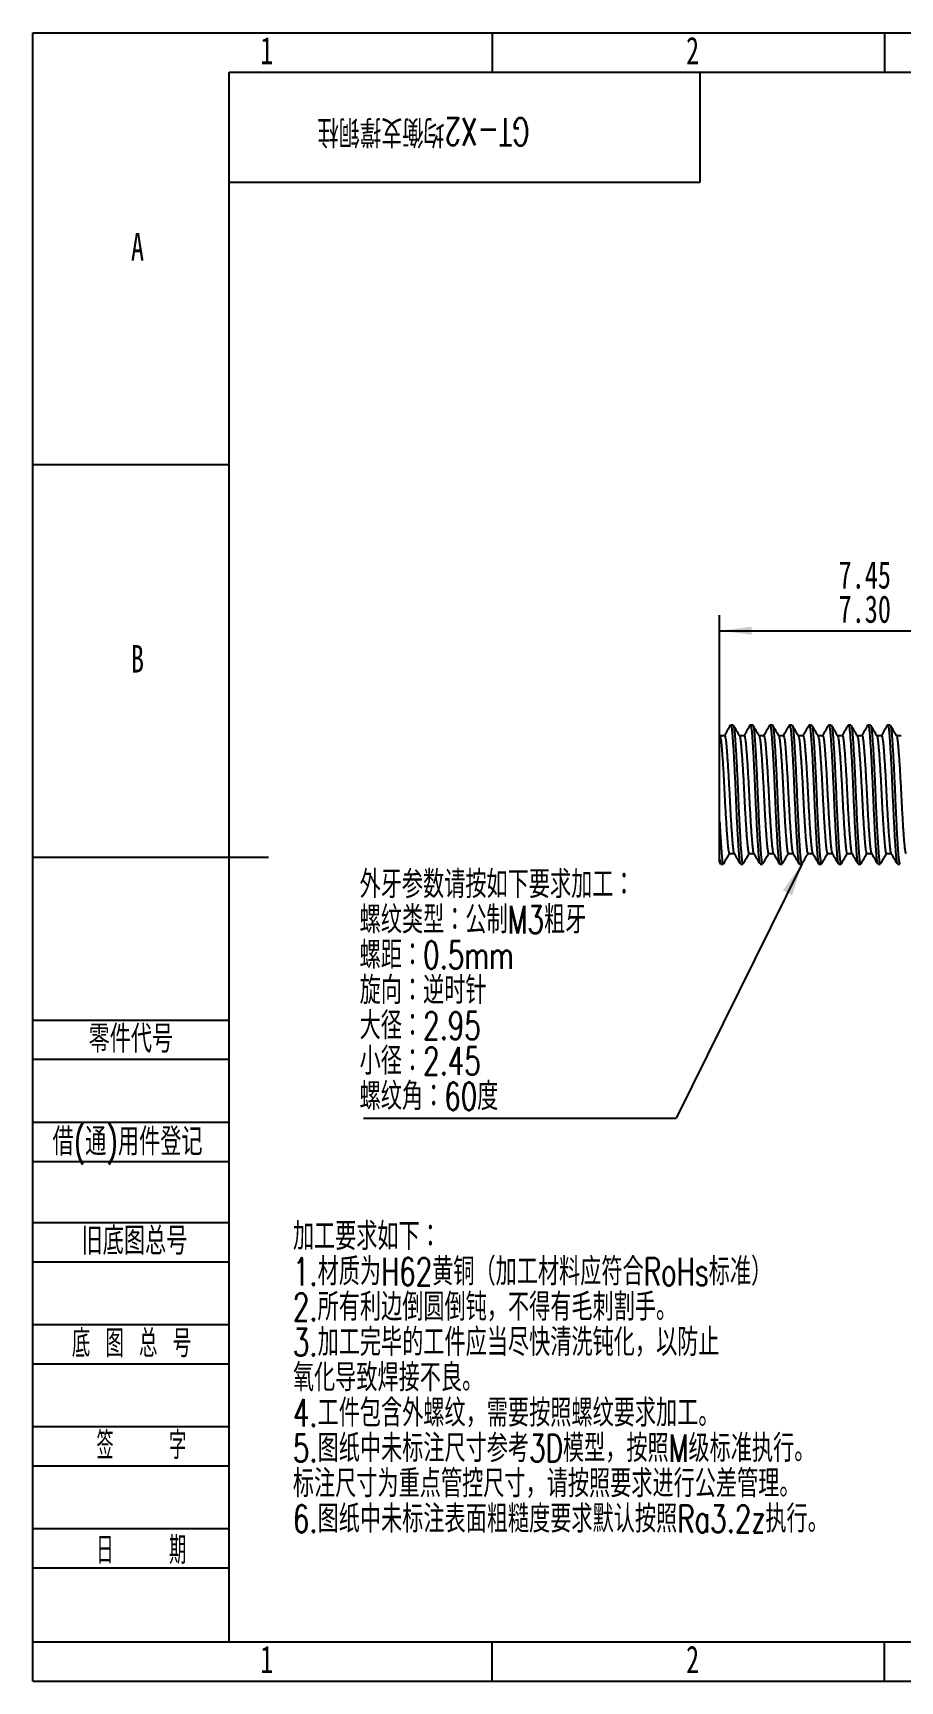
# Model space of a CAD drawing. Header units: millimetres. Extents: x 0 to 297, y 0 to 210.
# Drawn here: x 0 to 110.5, y 0 to 210 of the extents above; entities that cross this region are included whole.
import ezdxf

# ---------------------------------------------------------------- set-up
doc = ezdxf.new("R2010")
doc.units = ezdxf.units.MM
doc.layers.add('图框', color=7, linetype='Continuous')
doc.layers.add('粗实线层', color=7, linetype='Continuous', lineweight=25)
doc.styles.add('SLDTEXTSTYLE0', font='TXT', dxfattribs={"width": 0.7, "bigfont": 'bigfont'})
doc.styles.add('SLDTEXTSTYLE2', font='TXT', dxfattribs={"width": 0.614286, "bigfont": 'bigfont'})
doc.styles.add('SLDTEXTSTYLE4', font='TXT', dxfattribs={"width": 0.566667, "bigfont": 'bigfont'})
doc.styles.add('SLDTEXTSTYLE5', font='TXT', dxfattribs={"width": 0.7})
doc.dimstyles.new('SLDDIMSTYLE3', dxfattribs={"dimtxt": 3.5, "dimasz": 4.08, "dimexe": 0, "dimexo": 0.0625, "dimgap": 0.875, "dimtad": 2, "dimlfac": 0.2, "dimrnd": 1e-09, "dimzin": 4, "dimdsep": 46, "dimtxsty": 'SLDTEXTSTYLE5', "dimsah": 1, "dimcen": 0.09, "dimadec": 0, "dimazin": 1, "dimlim": 1, "dimtp": 0.05, "dimtm": 0.1, "dimtfac": 1, "dimtofl": 0, "dimtmove": 0, "dimatfit": 3, "dimfxl": 0, "dimfrac": 2, "dimtolj": 1, "dimtzin": 4, "dimarcsym": 0})
doc.dimstyles.new('SLDDIMSTYLE4', dxfattribs={"dimtxt": 0.18, "dimasz": 4.08, "dimexe": 0, "dimexo": 0.0625, "dimgap": 0, "dimtad": 0, "dimtih": 1, "dimtoh": 1, "dimdec": 0, "dimrnd": 1e-09, "dimzin": 0, "dimdsep": 46, "dimtxsty": 'Standard', "dimsah": 1, "dimcen": 0.09, "dimadec": 0, "dimazin": 0, "dimtfac": 4.08, "dimtdec": 0, "dimtofl": 0, "dimtmove": 0, "dimatfit": 3, "dimfxl": 0, "dimfrac": 2, "dimtolj": 1, "dimtzin": 0, "dimarcsym": 0})

# ---------------------------------------------------------------- blocks, each defined once
blk = doc.blocks.new('SW_NOTE_0')
at = {"layer": '图框', "color": 0, "char_height": 3.5, "attachment_point": 1, "style": 'SLDTEXTSTYLE0'}
for s, insert in [('加工要求如下：', (0, 4.51)), ('1.材质为H62黄铜（加工材料应符合RoHs标准）', (0, 0.01)), ('2.所有利边倒圆倒钝，不得有毛刺割手。', (0, -4.49)), ('3.加工完毕的工件应当尽快清洗钝化，以防止', (0, -8.99)), ('氧化导致焊接不良。', (0, -13.49)), ('4.工件包含外螺纹，需要按照螺纹要求加工。', (0, -17.99)), ('5.图纸中未标注尺寸参考3D模型，按照M级标准执行。', (0, -22.49)), ('标注尺寸为重点管控尺寸，请按照要求进行公差管理。', (0, -26.99)), ('6.图纸中未标注表面粗糙度要求默认按照Ra3.2z执行。', (0, -31.49))]:
    blk.add_mtext(s, dxfattribs=dict(at, insert=insert))
blk = doc.blocks.new('_D_3')
at = {"layer": '图框'}
for p, q in [((87.49, 120.49), (87.49, 135.83)), ((124.49, 119.63), (124.49, 135.83)), ((87.49, 133.83), (124.49, 133.83))]:
    blk.add_line(p, q, dxfattribs=at)
for points in [[(87.49, 133.83), (91.57, 133.32), (91.57, 134.34)], [(124.49, 133.83), (120.41, 134.34), (120.41, 133.32)]]:
    blk.add_solid(points, dxfattribs=at)
at = {"layer": '图框', "char_height": 3.5, "attachment_point": 1, "style": 'SLDTEXTSTYLE5'}
for s, insert in [('7.45', (102.65, 142.7)), ('7.30', (102.65, 138.34))]:
    blk.add_mtext(s, dxfattribs=dict(at, insert=insert))
blk = doc.blocks.new('SW_NOTE_0_1')
at = {"layer": '图框', "color": 0}
blk.add_line((-39.87, 0), (0, 0), dxfattribs=at)
at = {"layer": '图框', "color": 0, "char_height": 3.5, "attachment_point": 1, "style": 'SLDTEXTSTYLE0'}
for s, insert in [('外牙参数请按如下要求加工：', (-40.35, 31.52)), ('螺纹类型：公制M3粗牙', (-40.35, 27.02)), ('螺距：0.5mm', (-40.35, 22.52)), ('旋向：逆时针', (-40.35, 18.02)), ('大径：2.95', (-40.35, 13.52)), ('小径：2.45', (-40.35, 9.02)), ('螺纹角：60度', (-40.35, 4.52))]:
    blk.add_mtext(s, dxfattribs=dict(at, insert=insert))

msp = doc.modelspace()

# ---------------------------------------------------------------- linework, layer by layer
at = {"color": 7, "linetype": 'Continuous', "lineweight": 25}
for p, q in [((89.208, 121.807), (88.895, 121.807)), ((91.708, 121.807), (91.395, 121.807)), ((94.208, 121.807), (93.895, 121.807)), ((96.708, 121.807), (96.395, 121.807)), ((99.208, 121.807), (98.895, 121.807)), ((101.708, 121.807), (101.395, 121.807)), ((104.208, 121.807), (103.895, 121.807)), ((106.708, 121.807), (106.395, 121.807)), ((109.208, 121.807), (108.895, 121.807)), ((87.527, 120.422), (87.493, 120.48)), ((88.114, 120.453), (87.509, 120.453)), ((90.614, 120.453), (90.009, 120.453)), ((93.114, 120.453), (92.509, 120.453)), ((95.614, 120.453), (95.009, 120.453)), ((98.114, 120.453), (97.509, 120.453)), ((100.614, 120.453), (100.009, 120.453)), ((103.114, 120.453), (102.509, 120.453)), ((105.614, 120.453), (105.009, 120.453)), ((108.114, 120.453), (107.509, 120.453)), ((110.614, 120.453), (110.009, 120.453)), ((88.739, 105.453), (89.344, 105.453)), ((91.239, 105.453), (91.844, 105.453)), ((93.739, 105.453), (94.344, 105.453)), ((96.239, 105.453), (96.844, 105.453)), ((98.739, 105.453), (99.344, 105.453)), ((101.239, 105.453), (101.844, 105.453)), ((103.739, 105.453), (104.344, 105.453)), ((106.239, 105.453), (106.844, 105.453)), ((108.739, 105.453), (109.344, 105.453)), ((87.488, 104.344), (87.608, 104.136)), ((87.645, 104.1), (87.958, 104.1)), ((90.145, 104.1), (90.458, 104.1)), ((92.645, 104.1), (92.958, 104.1)), ((95.145, 104.1), (95.458, 104.1)), ((97.645, 104.1), (97.958, 104.1)), ((100.145, 104.1), (100.458, 104.1)), ((102.645, 104.1), (102.958, 104.1)), ((105.145, 104.1), (105.458, 104.1)), ((107.645, 104.1), (107.958, 104.1)), ((110.145, 104.1), (110.458, 104.1))]:
    msp.add_line(p, q, dxfattribs=at)
for points, knots in [([(88.895, 121.806), (88.895, 121.806), (88.918, 121.844), (88.962, 121.714), (89.026, 121.403), (89.086, 120.867), (89.141, 120.155), (89.202, 119.261), (89.268, 118.193), (89.334, 116.982), (89.4, 115.673), (89.463, 114.319), (89.52, 112.953), (89.578, 111.587), (89.641, 110.233), (89.706, 108.925), (89.773, 107.714), (89.835, 106.694), (89.891, 105.872), (89.94, 105.229), (89.988, 104.727), (90.039, 104.375), (90.079, 104.183), (90.102, 104.158), (90.108, 104.152)], [0, 0, 0, 0, 0.0000511, 0.05262737, 0.1045342, 0.15515209, 0.20482989, 0.25594135, 0.30814359, 0.3607953, 0.41322131, 0.46476356, 0.51482893, 0.5648943, 0.61643655, 0.66886256, 0.72151427, 0.77371651, 0.8177572, 0.86063256, 0.90366376, 0.94509204, 0.98721186, 1, 1, 1, 1]), ([(91.395, 121.806), (91.395, 121.806), (91.418, 121.844), (91.462, 121.714), (91.526, 121.403), (91.586, 120.867), (91.641, 120.155), (91.702, 119.261), (91.768, 118.193), (91.834, 116.982), (91.9, 115.673), (91.963, 114.319), (92.02, 112.953), (92.078, 111.587), (92.141, 110.233), (92.206, 108.925), (92.273, 107.714), (92.335, 106.694), (92.391, 105.872), (92.44, 105.229), (92.488, 104.727), (92.539, 104.375), (92.579, 104.183), (92.602, 104.158), (92.608, 104.152)], [0, 0, 0, 0, 0.0000511, 0.05262737, 0.1045342, 0.15515209, 0.20482989, 0.25594135, 0.30814359, 0.3607953, 0.41322131, 0.46476356, 0.51482893, 0.5648943, 0.61643655, 0.66886256, 0.72151427, 0.77371651, 0.8177572, 0.86063256, 0.90366376, 0.94509204, 0.98721186, 1, 1, 1, 1]), ([(93.895, 121.806), (93.895, 121.806), (93.918, 121.844), (93.962, 121.714), (94.026, 121.403), (94.086, 120.867), (94.141, 120.155), (94.202, 119.261), (94.268, 118.193), (94.334, 116.982), (94.4, 115.673), (94.463, 114.319), (94.52, 112.953), (94.578, 111.587), (94.641, 110.233), (94.706, 108.925), (94.773, 107.714), (94.835, 106.694), (94.891, 105.872), (94.94, 105.229), (94.988, 104.727), (95.039, 104.375), (95.079, 104.183), (95.102, 104.158), (95.108, 104.152)], [0, 0, 0, 0, 0.0000511, 0.05262737, 0.1045342, 0.15515209, 0.20482989, 0.25594135, 0.30814359, 0.3607953, 0.41322131, 0.46476356, 0.51482893, 0.5648943, 0.61643655, 0.66886256, 0.72151427, 0.77371651, 0.8177572, 0.86063256, 0.90366376, 0.94509204, 0.98721186, 1, 1, 1, 1]), ([(96.395, 121.806), (96.395, 121.806), (96.418, 121.844), (96.462, 121.714), (96.526, 121.403), (96.586, 120.867), (96.641, 120.155), (96.702, 119.261), (96.768, 118.193), (96.834, 116.982), (96.9, 115.673), (96.963, 114.319), (97.02, 112.953), (97.078, 111.587), (97.141, 110.233), (97.206, 108.925), (97.273, 107.714), (97.335, 106.694), (97.391, 105.872), (97.44, 105.229), (97.488, 104.727), (97.539, 104.375), (97.579, 104.183), (97.602, 104.158), (97.608, 104.152)], [0, 0, 0, 0, 0.0000511, 0.05262737, 0.1045342, 0.15515209, 0.20482989, 0.25594135, 0.30814359, 0.3607953, 0.41322131, 0.46476356, 0.51482893, 0.5648943, 0.61643655, 0.66886256, 0.72151427, 0.77371651, 0.8177572, 0.86063256, 0.90366376, 0.94509204, 0.98721186, 1, 1, 1, 1]), ([(98.895, 121.806), (98.895, 121.806), (98.918, 121.844), (98.962, 121.714), (99.026, 121.403), (99.086, 120.867), (99.141, 120.155), (99.202, 119.261), (99.268, 118.193), (99.334, 116.982), (99.4, 115.673), (99.463, 114.319), (99.52, 112.953), (99.578, 111.587), (99.641, 110.233), (99.706, 108.925), (99.773, 107.714), (99.835, 106.694), (99.891, 105.872), (99.94, 105.229), (99.988, 104.727), (100.039, 104.375), (100.079, 104.183), (100.102, 104.158), (100.108, 104.152)], [0, 0, 0, 0, 0.0000511, 0.05262737, 0.1045342, 0.15515209, 0.20482989, 0.25594135, 0.30814359, 0.3607953, 0.41322131, 0.46476356, 0.51482893, 0.5648943, 0.61643655, 0.66886256, 0.72151427, 0.77371651, 0.8177572, 0.86063256, 0.90366376, 0.94509204, 0.98721186, 1, 1, 1, 1]), ([(101.395, 121.806), (101.395, 121.806), (101.418, 121.844), (101.462, 121.714), (101.526, 121.403), (101.586, 120.867), (101.641, 120.155), (101.702, 119.261), (101.768, 118.193), (101.834, 116.982), (101.9, 115.673), (101.963, 114.319), (102.02, 112.953), (102.078, 111.587), (102.141, 110.233), (102.206, 108.925), (102.273, 107.714), (102.335, 106.694), (102.391, 105.872), (102.44, 105.229), (102.488, 104.727), (102.539, 104.375), (102.579, 104.183), (102.602, 104.158), (102.608, 104.152)], [0, 0, 0, 0, 0.0000511, 0.0526274, 0.1045342, 0.1551521, 0.2048299, 0.2559413, 0.3081436, 0.3607953, 0.4132213, 0.4647636, 0.5148289, 0.5648943, 0.6164365, 0.6688626, 0.7215143, 0.7737165, 0.8177572, 0.8606326, 0.9036638, 0.945092, 0.9872119, 1, 1, 1, 1]), ([(103.895, 121.806), (103.895, 121.806), (103.918, 121.844), (103.962, 121.714), (104.026, 121.403), (104.086, 120.867), (104.141, 120.155), (104.202, 119.261), (104.268, 118.193), (104.334, 116.982), (104.4, 115.673), (104.463, 114.319), (104.52, 112.953), (104.578, 111.587), (104.641, 110.233), (104.706, 108.925), (104.773, 107.714), (104.835, 106.694), (104.891, 105.872), (104.94, 105.229), (104.988, 104.727), (105.039, 104.375), (105.079, 104.183), (105.102, 104.158), (105.108, 104.152)], [0, 0, 0, 0, 0.0000511, 0.0526274, 0.1045342, 0.1551521, 0.2048299, 0.2559413, 0.3081436, 0.3607953, 0.4132213, 0.4647636, 0.5148289, 0.5648943, 0.6164365, 0.6688626, 0.7215143, 0.7737165, 0.8177572, 0.8606326, 0.9036638, 0.945092, 0.9872119, 1, 1, 1, 1]), ([(106.395, 121.806), (106.395, 121.806), (106.418, 121.844), (106.462, 121.714), (106.526, 121.403), (106.586, 120.867), (106.641, 120.155), (106.702, 119.261), (106.768, 118.193), (106.834, 116.982), (106.9, 115.673), (106.963, 114.319), (107.02, 112.953), (107.078, 111.587), (107.141, 110.233), (107.206, 108.925), (107.273, 107.714), (107.335, 106.694), (107.391, 105.872), (107.44, 105.229), (107.488, 104.727), (107.539, 104.375), (107.579, 104.183), (107.602, 104.158), (107.608, 104.152)], [0, 0, 0, 0, 0.0000511, 0.05262737, 0.1045342, 0.15515209, 0.20482989, 0.25594135, 0.30814359, 0.3607953, 0.41322131, 0.46476356, 0.51482893, 0.5648943, 0.61643655, 0.66886256, 0.72151427, 0.77371651, 0.8177572, 0.86063256, 0.90366376, 0.94509204, 0.98721186, 1, 1, 1, 1]), ([(108.895, 121.806), (108.895, 121.806), (108.918, 121.844), (108.962, 121.714), (109.026, 121.403), (109.086, 120.867), (109.141, 120.155), (109.202, 119.261), (109.268, 118.193), (109.334, 116.982), (109.4, 115.673), (109.463, 114.319), (109.52, 112.953), (109.578, 111.587), (109.641, 110.233), (109.706, 108.925), (109.773, 107.714), (109.835, 106.694), (109.891, 105.872), (109.94, 105.229), (109.988, 104.727), (110.039, 104.375), (110.079, 104.183), (110.102, 104.158), (110.108, 104.152)], [0, 0, 0, 0, 0.0000511, 0.05262737, 0.1045342, 0.15515209, 0.20482989, 0.25594135, 0.30814359, 0.3607953, 0.41322131, 0.46476356, 0.51482893, 0.5648943, 0.61643655, 0.66886256, 0.72151427, 0.77371651, 0.8177572, 0.86063256, 0.90366376, 0.94509204, 0.98721186, 1, 1, 1, 1]), ([(87.489, 109.52), (87.489, 110.004), (87.489, 110.972), (87.489, 112.484), (87.489, 113.986), (87.489, 115.405), (87.489, 116.692), (87.489, 117.818), (87.489, 118.778), (87.489, 119.555), (87.489, 120.125), (87.489, 120.406), (87.489, 120.498), (87.489, 120.481), (87.489, 120.478)], [0, 0, 0, 0, 0.0971928, 0.1943864, 0.2918336, 0.3892455, 0.4799408, 0.5706357, 0.6599406, 0.7492462, 0.8388152, 0.928343, 0.9863294, 1, 1, 1, 1]), ([(87.527, 120.399), (87.537, 120.388), (87.568, 120.355), (87.62, 120.101), (87.679, 119.66), (87.735, 119.053), (87.796, 118.297), (87.861, 117.392), (87.928, 116.366), (87.994, 115.258), (88.057, 114.11), (88.114, 112.953), (88.171, 111.796), (88.234, 110.649), (88.3, 109.54), (88.367, 108.515), (88.432, 107.61), (88.494, 106.853), (88.549, 106.248), (88.609, 105.801), (88.673, 105.509), (88.717, 105.472), (88.739, 105.453)], [0, 0, 0, 0, 0.0226842, 0.0746097, 0.1252437, 0.1749359, 0.2260644, 0.2782858, 0.3309577, 0.3834034, 0.4349635, 0.485044, 0.5351245, 0.5866846, 0.6391303, 0.6918021, 0.7440236, 0.7951521, 0.8448443, 0.8954783, 0.9474037, 1, 1, 1, 1]), ([(88.863, 121.78), (88.732, 121.554), (88.476, 121.111), (88.219, 120.669), (88.094, 120.453)], [0, 0, 0, 0, 0.51201095, 1, 1, 1, 1]), ([(88.114, 120.453), (88.136, 120.435), (88.181, 120.398), (88.245, 120.105), (88.304, 119.659), (88.36, 119.054), (88.421, 118.297), (88.486, 117.392), (88.553, 116.366), (88.619, 115.258), (88.682, 114.11), (88.739, 112.953), (88.796, 111.796), (88.859, 110.649), (88.925, 109.54), (88.992, 108.515), (89.057, 107.61), (89.119, 106.854), (89.174, 106.246), (89.234, 105.807), (89.283, 105.558), (89.313, 105.525), (89.321, 105.516)], [0, 0, 0, 0, 0.0528179, 0.1049621, 0.1558095, 0.2057111, 0.257055, 0.3094965, 0.3623903, 0.415057, 0.4668344, 0.5171259, 0.5674174, 0.6191947, 0.6718614, 0.7247552, 0.7771967, 0.8285406, 0.8784423, 0.9292896, 0.9814339, 1, 1, 1, 1]), ([(90.027, 120.422), (89.896, 120.648), (89.634, 121.101), (89.371, 121.554), (89.24, 121.78)], [0, 0, 0, 0, 0.4998889, 1, 1, 1, 1]), ([(89.24, 121.752), (89.252, 121.738), (89.285, 121.697), (89.339, 121.391), (89.398, 120.87), (89.453, 120.154), (89.515, 119.261), (89.58, 118.193), (89.647, 116.982), (89.713, 115.673), (89.776, 114.319), (89.83, 113.021), (89.881, 111.795), (89.934, 110.64), (89.988, 109.522), (90.044, 108.471), (90.098, 107.511), (90.155, 106.589), (90.212, 105.752), (90.268, 105.038), (90.327, 104.511), (90.391, 104.166), (90.436, 104.122), (90.458, 104.1)], [0, 0, 0, 0, 0.0270372, 0.0787293, 0.1291379, 0.1786102, 0.2295103, 0.2814966, 0.3339305, 0.3861397, 0.4374688, 0.4873271, 0.5296573, 0.5731132, 0.6173422, 0.6601073, 0.7028566, 0.7452258, 0.7961259, 0.8455982, 0.8960067, 0.9476989, 1, 1, 1, 1]), ([(90.027, 120.399), (90.037, 120.388), (90.068, 120.355), (90.12, 120.101), (90.179, 119.66), (90.235, 119.053), (90.296, 118.297), (90.361, 117.392), (90.428, 116.366), (90.494, 115.258), (90.557, 114.11), (90.614, 112.953), (90.671, 111.796), (90.734, 110.649), (90.8, 109.54), (90.867, 108.515), (90.932, 107.61), (90.994, 106.853), (91.049, 106.248), (91.109, 105.801), (91.173, 105.509), (91.217, 105.472), (91.239, 105.453)], [0, 0, 0, 0, 0.0226842, 0.0746097, 0.1252437, 0.1749359, 0.2260644, 0.2782858, 0.3309577, 0.3834034, 0.4349635, 0.485044, 0.5351245, 0.5866846, 0.6391303, 0.6918021, 0.7440236, 0.7951521, 0.8448443, 0.8954783, 0.9474037, 1, 1, 1, 1]), ([(91.363, 121.78), (91.232, 121.554), (90.976, 121.111), (90.719, 120.669), (90.594, 120.453)], [0, 0, 0, 0, 0.512011, 1, 1, 1, 1]), ([(90.614, 120.453), (90.636, 120.435), (90.681, 120.398), (90.745, 120.105), (90.804, 119.659), (90.86, 119.054), (90.921, 118.297), (90.986, 117.392), (91.053, 116.366), (91.119, 115.258), (91.182, 114.11), (91.239, 112.953), (91.296, 111.796), (91.359, 110.649), (91.425, 109.54), (91.492, 108.515), (91.557, 107.61), (91.619, 106.854), (91.674, 106.246), (91.734, 105.807), (91.783, 105.558), (91.813, 105.525), (91.821, 105.516)], [0, 0, 0, 0, 0.0528179, 0.1049621, 0.1558095, 0.2057111, 0.257055, 0.3094965, 0.3623903, 0.415057, 0.4668344, 0.5171259, 0.5674174, 0.6191947, 0.6718614, 0.7247552, 0.7771967, 0.8285406, 0.8784423, 0.9292896, 0.9814339, 1, 1, 1, 1]), ([(92.527, 120.422), (92.396, 120.648), (92.134, 121.101), (91.871, 121.554), (91.74, 121.78)], [0, 0, 0, 0, 0.4998889, 1, 1, 1, 1]), ([(91.74, 121.752), (91.752, 121.738), (91.785, 121.697), (91.839, 121.391), (91.898, 120.87), (91.953, 120.154), (92.015, 119.261), (92.08, 118.193), (92.147, 116.982), (92.213, 115.673), (92.276, 114.319), (92.33, 113.021), (92.381, 111.795), (92.434, 110.64), (92.488, 109.522), (92.544, 108.471), (92.598, 107.511), (92.655, 106.589), (92.712, 105.752), (92.768, 105.038), (92.827, 104.511), (92.891, 104.166), (92.936, 104.122), (92.958, 104.1)], [0, 0, 0, 0, 0.0270372, 0.07872934, 0.12913787, 0.1786102, 0.22951025, 0.28149658, 0.33393052, 0.3861397, 0.43746876, 0.48732706, 0.52965734, 0.57311324, 0.61734218, 0.6601073, 0.70285657, 0.7452258, 0.79612586, 0.84559819, 0.89600672, 0.94769886, 1, 1, 1, 1]), ([(92.527, 120.399), (92.537, 120.388), (92.568, 120.355), (92.62, 120.101), (92.679, 119.66), (92.735, 119.053), (92.796, 118.297), (92.861, 117.392), (92.928, 116.366), (92.994, 115.258), (93.057, 114.11), (93.114, 112.953), (93.171, 111.796), (93.234, 110.649), (93.3, 109.54), (93.367, 108.515), (93.432, 107.61), (93.494, 106.853), (93.549, 106.248), (93.609, 105.801), (93.673, 105.509), (93.717, 105.472), (93.739, 105.453)], [0, 0, 0, 0, 0.0226842, 0.0746097, 0.1252437, 0.1749359, 0.2260644, 0.2782858, 0.3309577, 0.3834034, 0.4349635, 0.485044, 0.5351245, 0.5866846, 0.6391303, 0.6918021, 0.7440236, 0.7951521, 0.8448443, 0.8954783, 0.9474037, 1, 1, 1, 1]), ([(93.863, 121.78), (93.732, 121.554), (93.476, 121.111), (93.219, 120.669), (93.094, 120.453)], [0, 0, 0, 0, 0.512011, 1, 1, 1, 1]), ([(93.114, 120.453), (93.136, 120.435), (93.181, 120.398), (93.245, 120.105), (93.304, 119.659), (93.36, 119.054), (93.421, 118.297), (93.486, 117.392), (93.553, 116.366), (93.619, 115.258), (93.682, 114.11), (93.739, 112.953), (93.796, 111.796), (93.859, 110.649), (93.925, 109.54), (93.992, 108.515), (94.057, 107.61), (94.119, 106.854), (94.174, 106.246), (94.234, 105.807), (94.283, 105.558), (94.313, 105.525), (94.321, 105.516)], [0, 0, 0, 0, 0.0528179, 0.1049621, 0.1558095, 0.2057111, 0.257055, 0.3094965, 0.3623903, 0.415057, 0.4668344, 0.5171259, 0.5674174, 0.6191947, 0.6718614, 0.7247552, 0.7771967, 0.8285406, 0.8784423, 0.9292896, 0.9814339, 1, 1, 1, 1]), ([(95.027, 120.422), (94.896, 120.648), (94.634, 121.101), (94.371, 121.554), (94.24, 121.78)], [0, 0, 0, 0, 0.4998889, 1, 1, 1, 1]), ([(94.24, 121.752), (94.252, 121.738), (94.285, 121.697), (94.339, 121.391), (94.398, 120.87), (94.453, 120.154), (94.515, 119.261), (94.58, 118.193), (94.647, 116.982), (94.713, 115.673), (94.776, 114.319), (94.83, 113.021), (94.881, 111.795), (94.934, 110.64), (94.988, 109.522), (95.044, 108.471), (95.098, 107.511), (95.155, 106.589), (95.212, 105.752), (95.268, 105.038), (95.327, 104.511), (95.391, 104.166), (95.436, 104.122), (95.458, 104.1)], [0, 0, 0, 0, 0.0270372, 0.07872934, 0.12913787, 0.1786102, 0.22951025, 0.28149658, 0.33393052, 0.3861397, 0.43746876, 0.48732706, 0.52965734, 0.57311324, 0.61734218, 0.6601073, 0.70285657, 0.7452258, 0.79612586, 0.84559819, 0.89600672, 0.94769886, 1, 1, 1, 1]), ([(95.027, 120.399), (95.037, 120.388), (95.068, 120.355), (95.12, 120.101), (95.179, 119.66), (95.235, 119.053), (95.296, 118.297), (95.361, 117.392), (95.428, 116.366), (95.494, 115.258), (95.557, 114.11), (95.614, 112.953), (95.671, 111.796), (95.734, 110.649), (95.8, 109.54), (95.867, 108.515), (95.932, 107.61), (95.994, 106.853), (96.049, 106.248), (96.109, 105.801), (96.173, 105.509), (96.217, 105.472), (96.239, 105.453)], [0, 0, 0, 0, 0.02268423, 0.07460967, 0.12524367, 0.17493589, 0.22606439, 0.27828584, 0.3309577, 0.38340338, 0.43496351, 0.48504399, 0.53512447, 0.58668459, 0.63913028, 0.69180214, 0.74402358, 0.79515208, 0.84484431, 0.89547831, 0.94740375, 1, 1, 1, 1]), ([(96.363, 121.78), (96.232, 121.554), (95.976, 121.111), (95.719, 120.669), (95.594, 120.453)], [0, 0, 0, 0, 0.512011, 1, 1, 1, 1]), ([(95.614, 120.453), (95.636, 120.435), (95.681, 120.398), (95.745, 120.105), (95.804, 119.659), (95.86, 119.054), (95.921, 118.297), (95.986, 117.392), (96.053, 116.366), (96.119, 115.258), (96.182, 114.11), (96.239, 112.953), (96.296, 111.796), (96.359, 110.649), (96.425, 109.54), (96.492, 108.515), (96.557, 107.61), (96.619, 106.854), (96.674, 106.246), (96.734, 105.807), (96.783, 105.558), (96.813, 105.525), (96.821, 105.516)], [0, 0, 0, 0, 0.0528179, 0.1049621, 0.1558095, 0.2057111, 0.257055, 0.3094965, 0.3623903, 0.415057, 0.4668344, 0.5171259, 0.5674174, 0.6191947, 0.6718614, 0.7247552, 0.7771967, 0.8285406, 0.8784423, 0.9292896, 0.9814339, 1, 1, 1, 1]), ([(97.527, 120.422), (97.396, 120.648), (97.134, 121.101), (96.871, 121.554), (96.74, 121.78)], [0, 0, 0, 0, 0.4998889, 1, 1, 1, 1]), ([(96.74, 121.752), (96.752, 121.738), (96.785, 121.697), (96.839, 121.391), (96.898, 120.87), (96.953, 120.154), (97.015, 119.261), (97.08, 118.193), (97.147, 116.982), (97.213, 115.673), (97.276, 114.319), (97.33, 113.021), (97.381, 111.795), (97.434, 110.64), (97.488, 109.522), (97.544, 108.471), (97.598, 107.511), (97.655, 106.589), (97.712, 105.752), (97.768, 105.038), (97.827, 104.511), (97.891, 104.166), (97.936, 104.122), (97.958, 104.1)], [0, 0, 0, 0, 0.0270372, 0.07872934, 0.12913787, 0.1786102, 0.22951025, 0.28149658, 0.33393052, 0.3861397, 0.43746876, 0.48732706, 0.52965734, 0.57311324, 0.61734218, 0.6601073, 0.70285657, 0.7452258, 0.79612586, 0.84559819, 0.89600672, 0.94769886, 1, 1, 1, 1]), ([(97.527, 120.399), (97.537, 120.388), (97.568, 120.355), (97.62, 120.101), (97.679, 119.66), (97.735, 119.053), (97.796, 118.297), (97.861, 117.392), (97.928, 116.366), (97.994, 115.258), (98.057, 114.11), (98.114, 112.953), (98.171, 111.796), (98.234, 110.649), (98.3, 109.54), (98.367, 108.515), (98.432, 107.61), (98.494, 106.853), (98.549, 106.248), (98.609, 105.801), (98.673, 105.509), (98.717, 105.472), (98.739, 105.453)], [0, 0, 0, 0, 0.02268423, 0.07460967, 0.12524367, 0.17493589, 0.22606439, 0.27828584, 0.3309577, 0.38340338, 0.43496351, 0.48504399, 0.53512447, 0.58668459, 0.63913028, 0.69180214, 0.74402358, 0.79515208, 0.84484431, 0.89547831, 0.94740375, 1, 1, 1, 1]), ([(98.863, 121.78), (98.732, 121.554), (98.476, 121.111), (98.219, 120.669), (98.094, 120.453)], [0, 0, 0, 0, 0.512011, 1, 1, 1, 1]), ([(98.114, 120.453), (98.136, 120.435), (98.181, 120.398), (98.245, 120.105), (98.304, 119.659), (98.36, 119.054), (98.421, 118.297), (98.486, 117.392), (98.553, 116.366), (98.619, 115.258), (98.682, 114.11), (98.739, 112.953), (98.796, 111.796), (98.859, 110.649), (98.925, 109.54), (98.992, 108.515), (99.057, 107.61), (99.119, 106.854), (99.174, 106.246), (99.234, 105.807), (99.283, 105.558), (99.313, 105.525), (99.321, 105.516)], [0, 0, 0, 0, 0.0528179, 0.1049621, 0.1558095, 0.2057111, 0.257055, 0.3094965, 0.3623903, 0.415057, 0.4668344, 0.5171259, 0.5674174, 0.6191947, 0.6718614, 0.7247552, 0.7771967, 0.8285406, 0.8784423, 0.9292896, 0.9814339, 1, 1, 1, 1]), ([(100.027, 120.422), (99.896, 120.648), (99.634, 121.101), (99.371, 121.554), (99.24, 121.78)], [0, 0, 0, 0, 0.4998889, 1, 1, 1, 1]), ([(99.24, 121.752), (99.252, 121.738), (99.285, 121.697), (99.339, 121.391), (99.398, 120.87), (99.453, 120.154), (99.515, 119.261), (99.58, 118.193), (99.647, 116.982), (99.713, 115.673), (99.776, 114.319), (99.83, 113.021), (99.881, 111.795), (99.934, 110.64), (99.988, 109.522), (100.044, 108.471), (100.098, 107.511), (100.155, 106.589), (100.212, 105.752), (100.268, 105.038), (100.327, 104.511), (100.391, 104.166), (100.436, 104.122), (100.458, 104.1)], [0, 0, 0, 0, 0.0270372, 0.07872934, 0.12913787, 0.1786102, 0.22951025, 0.28149658, 0.33393052, 0.3861397, 0.43746876, 0.48732706, 0.52965734, 0.57311324, 0.61734218, 0.6601073, 0.70285657, 0.7452258, 0.79612586, 0.84559819, 0.89600672, 0.94769886, 1, 1, 1, 1]), ([(100.027, 120.399), (100.037, 120.388), (100.068, 120.355), (100.12, 120.101), (100.179, 119.66), (100.235, 119.053), (100.296, 118.297), (100.361, 117.392), (100.428, 116.366), (100.494, 115.258), (100.557, 114.11), (100.614, 112.953), (100.671, 111.796), (100.734, 110.649), (100.8, 109.54), (100.867, 108.515), (100.932, 107.61), (100.994, 106.853), (101.049, 106.248), (101.109, 105.801), (101.173, 105.509), (101.217, 105.472), (101.239, 105.453)], [0, 0, 0, 0, 0.02268423, 0.07460967, 0.12524367, 0.17493589, 0.22606439, 0.27828584, 0.3309577, 0.38340338, 0.43496351, 0.48504399, 0.53512447, 0.58668459, 0.63913028, 0.69180214, 0.74402358, 0.79515208, 0.84484431, 0.89547831, 0.94740375, 1, 1, 1, 1]), ([(101.363, 121.78), (101.232, 121.554), (100.976, 121.111), (100.719, 120.669), (100.594, 120.453)], [0, 0, 0, 0, 0.512011, 1, 1, 1, 1]), ([(100.614, 120.453), (100.636, 120.435), (100.681, 120.398), (100.745, 120.105), (100.804, 119.659), (100.86, 119.054), (100.921, 118.297), (100.986, 117.392), (101.053, 116.366), (101.119, 115.258), (101.182, 114.11), (101.239, 112.953), (101.296, 111.796), (101.359, 110.649), (101.425, 109.54), (101.492, 108.515), (101.557, 107.61), (101.619, 106.854), (101.674, 106.246), (101.734, 105.807), (101.783, 105.558), (101.813, 105.525), (101.821, 105.516)], [0, 0, 0, 0, 0.0528179, 0.1049621, 0.1558095, 0.2057111, 0.257055, 0.3094965, 0.3623903, 0.415057, 0.4668344, 0.5171259, 0.5674174, 0.6191947, 0.6718614, 0.7247552, 0.7771967, 0.8285406, 0.8784423, 0.9292896, 0.9814339, 1, 1, 1, 1]), ([(102.527, 120.422), (102.396, 120.648), (102.134, 121.101), (101.871, 121.554), (101.74, 121.78)], [0, 0, 0, 0, 0.4998889, 1, 1, 1, 1]), ([(101.74, 121.752), (101.752, 121.738), (101.785, 121.697), (101.839, 121.391), (101.898, 120.87), (101.953, 120.154), (102.015, 119.261), (102.08, 118.193), (102.147, 116.982), (102.213, 115.673), (102.276, 114.319), (102.33, 113.021), (102.381, 111.795), (102.434, 110.64), (102.488, 109.522), (102.544, 108.471), (102.598, 107.511), (102.655, 106.589), (102.712, 105.752), (102.768, 105.038), (102.827, 104.511), (102.891, 104.166), (102.936, 104.122), (102.958, 104.1)], [0, 0, 0, 0, 0.0270372, 0.07872934, 0.12913787, 0.1786102, 0.22951025, 0.28149658, 0.33393052, 0.3861397, 0.43746876, 0.48732706, 0.52965734, 0.57311324, 0.61734218, 0.6601073, 0.70285657, 0.7452258, 0.79612586, 0.84559819, 0.89600672, 0.94769886, 1, 1, 1, 1]), ([(102.527, 120.399), (102.537, 120.388), (102.568, 120.355), (102.62, 120.101), (102.679, 119.66), (102.735, 119.053), (102.796, 118.297), (102.861, 117.392), (102.928, 116.366), (102.994, 115.258), (103.057, 114.11), (103.114, 112.953), (103.171, 111.796), (103.234, 110.649), (103.3, 109.54), (103.367, 108.515), (103.432, 107.61), (103.494, 106.853), (103.549, 106.248), (103.609, 105.801), (103.673, 105.509), (103.717, 105.472), (103.739, 105.453)], [0, 0, 0, 0, 0.02268423, 0.07460967, 0.12524367, 0.17493589, 0.22606439, 0.27828584, 0.3309577, 0.38340338, 0.43496351, 0.48504399, 0.53512447, 0.58668459, 0.63913028, 0.69180214, 0.74402358, 0.79515208, 0.84484431, 0.89547831, 0.94740375, 1, 1, 1, 1]), ([(103.863, 121.78), (103.732, 121.554), (103.476, 121.111), (103.219, 120.669), (103.094, 120.453)], [0, 0, 0, 0, 0.512011, 1, 1, 1, 1]), ([(103.114, 120.453), (103.136, 120.435), (103.181, 120.398), (103.245, 120.105), (103.304, 119.659), (103.36, 119.054), (103.421, 118.297), (103.486, 117.392), (103.553, 116.366), (103.619, 115.258), (103.682, 114.11), (103.739, 112.953), (103.796, 111.796), (103.859, 110.649), (103.925, 109.54), (103.992, 108.515), (104.057, 107.61), (104.119, 106.854), (104.174, 106.246), (104.234, 105.807), (104.283, 105.558), (104.313, 105.525), (104.321, 105.516)], [0, 0, 0, 0, 0.0528179, 0.1049621, 0.1558095, 0.2057111, 0.257055, 0.3094965, 0.3623903, 0.415057, 0.4668344, 0.5171259, 0.5674174, 0.6191947, 0.6718614, 0.7247552, 0.7771967, 0.8285406, 0.8784423, 0.9292896, 0.9814339, 1, 1, 1, 1]), ([(105.027, 120.422), (104.896, 120.648), (104.634, 121.101), (104.371, 121.554), (104.24, 121.78)], [0, 0, 0, 0, 0.4998889, 1, 1, 1, 1]), ([(104.24, 121.752), (104.252, 121.738), (104.285, 121.697), (104.339, 121.391), (104.398, 120.87), (104.453, 120.154), (104.515, 119.261), (104.58, 118.193), (104.647, 116.982), (104.713, 115.673), (104.776, 114.319), (104.83, 113.021), (104.881, 111.795), (104.934, 110.64), (104.988, 109.522), (105.044, 108.471), (105.098, 107.511), (105.155, 106.589), (105.212, 105.752), (105.268, 105.038), (105.327, 104.511), (105.391, 104.166), (105.436, 104.122), (105.458, 104.1)], [0, 0, 0, 0, 0.0270372, 0.0787293, 0.1291379, 0.1786102, 0.2295103, 0.2814966, 0.3339305, 0.3861397, 0.4374688, 0.4873271, 0.5296573, 0.5731132, 0.6173422, 0.6601073, 0.7028566, 0.7452258, 0.7961259, 0.8455982, 0.8960067, 0.9476989, 1, 1, 1, 1]), ([(105.027, 120.399), (105.037, 120.388), (105.068, 120.355), (105.12, 120.101), (105.179, 119.66), (105.235, 119.053), (105.296, 118.297), (105.361, 117.392), (105.428, 116.366), (105.494, 115.258), (105.557, 114.11), (105.614, 112.953), (105.671, 111.796), (105.734, 110.649), (105.8, 109.54), (105.867, 108.515), (105.932, 107.61), (105.994, 106.853), (106.049, 106.248), (106.109, 105.801), (106.173, 105.509), (106.217, 105.472), (106.239, 105.453)], [0, 0, 0, 0, 0.0226842, 0.0746097, 0.1252437, 0.1749359, 0.2260644, 0.2782858, 0.3309577, 0.3834034, 0.4349635, 0.485044, 0.5351245, 0.5866846, 0.6391303, 0.6918021, 0.7440236, 0.7951521, 0.8448443, 0.8954783, 0.9474037, 1, 1, 1, 1]), ([(106.363, 121.78), (106.232, 121.554), (105.976, 121.111), (105.719, 120.669), (105.594, 120.453)], [0, 0, 0, 0, 0.512011, 1, 1, 1, 1]), ([(105.614, 120.453), (105.636, 120.435), (105.681, 120.398), (105.745, 120.105), (105.804, 119.659), (105.86, 119.054), (105.921, 118.297), (105.986, 117.392), (106.053, 116.366), (106.119, 115.258), (106.182, 114.11), (106.239, 112.953), (106.296, 111.796), (106.359, 110.649), (106.425, 109.54), (106.492, 108.515), (106.557, 107.61), (106.619, 106.854), (106.674, 106.246), (106.734, 105.807), (106.783, 105.558), (106.813, 105.525), (106.821, 105.516)], [0, 0, 0, 0, 0.0528179, 0.1049621, 0.1558095, 0.2057111, 0.257055, 0.3094965, 0.3623903, 0.415057, 0.4668344, 0.5171259, 0.5674174, 0.6191947, 0.6718614, 0.7247552, 0.7771967, 0.8285406, 0.8784423, 0.9292896, 0.9814339, 1, 1, 1, 1]), ([(107.527, 120.422), (107.396, 120.648), (107.134, 121.101), (106.871, 121.554), (106.74, 121.78)], [0, 0, 0, 0, 0.4998889, 1, 1, 1, 1]), ([(106.74, 121.752), (106.752, 121.738), (106.785, 121.697), (106.839, 121.391), (106.898, 120.87), (106.953, 120.154), (107.015, 119.261), (107.08, 118.193), (107.147, 116.982), (107.213, 115.673), (107.276, 114.319), (107.33, 113.021), (107.381, 111.795), (107.434, 110.64), (107.488, 109.522), (107.544, 108.471), (107.598, 107.511), (107.655, 106.589), (107.712, 105.752), (107.768, 105.038), (107.827, 104.511), (107.891, 104.166), (107.936, 104.122), (107.958, 104.1)], [0, 0, 0, 0, 0.0270372, 0.0787293, 0.1291379, 0.1786102, 0.2295103, 0.2814966, 0.3339305, 0.3861397, 0.4374688, 0.4873271, 0.5296573, 0.5731132, 0.6173422, 0.6601073, 0.7028566, 0.7452258, 0.7961259, 0.8455982, 0.8960067, 0.9476989, 1, 1, 1, 1]), ([(107.527, 120.399), (107.537, 120.388), (107.568, 120.355), (107.62, 120.101), (107.679, 119.66), (107.735, 119.053), (107.796, 118.297), (107.861, 117.392), (107.928, 116.366), (107.994, 115.258), (108.057, 114.11), (108.114, 112.953), (108.171, 111.796), (108.234, 110.649), (108.3, 109.54), (108.367, 108.515), (108.432, 107.61), (108.494, 106.853), (108.549, 106.248), (108.609, 105.801), (108.673, 105.509), (108.717, 105.472), (108.739, 105.453)], [0, 0, 0, 0, 0.0226842, 0.0746097, 0.1252437, 0.1749359, 0.2260644, 0.2782858, 0.3309577, 0.3834034, 0.4349635, 0.485044, 0.5351245, 0.5866846, 0.6391303, 0.6918021, 0.7440236, 0.7951521, 0.8448443, 0.8954783, 0.9474037, 1, 1, 1, 1]), ([(108.863, 121.78), (108.732, 121.554), (108.476, 121.111), (108.219, 120.669), (108.094, 120.453)], [0, 0, 0, 0, 0.512011, 1, 1, 1, 1]), ([(108.114, 120.453), (108.136, 120.435), (108.181, 120.398), (108.245, 120.105), (108.304, 119.659), (108.36, 119.054), (108.421, 118.297), (108.486, 117.392), (108.553, 116.366), (108.619, 115.258), (108.682, 114.11), (108.739, 112.953), (108.796, 111.796), (108.859, 110.649), (108.925, 109.54), (108.992, 108.515), (109.057, 107.61), (109.119, 106.854), (109.174, 106.246), (109.234, 105.807), (109.283, 105.558), (109.313, 105.525), (109.321, 105.516)], [0, 0, 0, 0, 0.0528179, 0.1049621, 0.1558095, 0.2057111, 0.257055, 0.3094965, 0.3623903, 0.415057, 0.4668344, 0.5171259, 0.5674174, 0.6191947, 0.6718614, 0.7247552, 0.7771967, 0.8285406, 0.8784423, 0.9292896, 0.9814339, 1, 1, 1, 1]), ([(110.027, 120.422), (109.896, 120.648), (109.634, 121.101), (109.371, 121.554), (109.24, 121.78)], [0, 0, 0, 0, 0.4998889, 1, 1, 1, 1]), ([(109.24, 121.752), (109.252, 121.738), (109.285, 121.697), (109.339, 121.391), (109.398, 120.87), (109.453, 120.154), (109.515, 119.261), (109.58, 118.193), (109.647, 116.982), (109.713, 115.673), (109.776, 114.319), (109.83, 113.021), (109.881, 111.795), (109.934, 110.64), (109.988, 109.522), (110.044, 108.471), (110.098, 107.511), (110.155, 106.589), (110.212, 105.752), (110.268, 105.038), (110.327, 104.511), (110.391, 104.166), (110.436, 104.122), (110.458, 104.1)], [0, 0, 0, 0, 0.0270372, 0.0787293, 0.1291379, 0.1786102, 0.2295103, 0.2814966, 0.3339305, 0.3861397, 0.4374688, 0.4873271, 0.5296573, 0.5731132, 0.6173422, 0.6601073, 0.7028566, 0.7452258, 0.7961259, 0.8455982, 0.8960067, 0.9476989, 1, 1, 1, 1]), ([(110.027, 120.399), (110.037, 120.388), (110.068, 120.355), (110.12, 120.101), (110.179, 119.66), (110.235, 119.053), (110.296, 118.297), (110.361, 117.392), (110.428, 116.366), (110.494, 115.258), (110.557, 114.11), (110.614, 112.953), (110.671, 111.796), (110.734, 110.649), (110.8, 109.54), (110.867, 108.515), (110.932, 107.61), (110.994, 106.853), (111.049, 106.248), (111.109, 105.801), (111.173, 105.509), (111.217, 105.472), (111.239, 105.453)], [0, 0, 0, 0, 0.0226842, 0.0746097, 0.1252437, 0.1749359, 0.2260644, 0.2782858, 0.3309577, 0.3834034, 0.4349635, 0.485044, 0.5351245, 0.5866846, 0.6391303, 0.6918021, 0.7440236, 0.7951521, 0.8448443, 0.8954783, 0.9474037, 1, 1, 1, 1]), ([(87.489, 109.52), (87.507, 109.169), (87.544, 108.468), (87.598, 107.512), (87.655, 106.589), (87.712, 105.753), (87.768, 105.038), (87.827, 104.511), (87.891, 104.166), (87.936, 104.122), (87.958, 104.1)], [0, 0, 0, 0, 0.1117581, 0.2234748, 0.3341984, 0.4672155, 0.5965016, 0.7282343, 0.8633214, 1, 1, 1, 1]), ([(87.489, 104.746), (87.489, 105.185), (87.489, 105.833), (87.489, 107.467), (87.489, 108.442), (87.489, 109.52)], [0, 0, 0, 0, 0.5, 0.5, 1, 1, 1, 1]), ([(87.99, 104.127), (88.121, 104.353), (88.377, 104.795), (88.634, 105.238), (88.759, 105.453)], [0, 0, 0, 0, 0.5118941, 1, 1, 1, 1]), ([(89.321, 105.494), (89.452, 105.268), (89.714, 104.815), (89.977, 104.363), (90.108, 104.136)], [0, 0, 0, 0, 0.4998939, 1, 1, 1, 1]), ([(90.49, 104.127), (90.621, 104.353), (90.877, 104.795), (91.134, 105.238), (91.259, 105.453)], [0, 0, 0, 0, 0.5118941, 1, 1, 1, 1]), ([(91.821, 105.494), (91.952, 105.268), (92.214, 104.815), (92.477, 104.363), (92.608, 104.136)], [0, 0, 0, 0, 0.4998939, 1, 1, 1, 1]), ([(92.99, 104.127), (93.121, 104.353), (93.377, 104.795), (93.634, 105.238), (93.759, 105.453)], [0, 0, 0, 0, 0.5118941, 1, 1, 1, 1]), ([(94.321, 105.494), (94.452, 105.268), (94.714, 104.815), (94.977, 104.363), (95.108, 104.136)], [0, 0, 0, 0, 0.4998939, 1, 1, 1, 1]), ([(95.49, 104.127), (95.621, 104.353), (95.877, 104.795), (96.134, 105.238), (96.259, 105.453)], [0, 0, 0, 0, 0.5118941, 1, 1, 1, 1]), ([(96.821, 105.494), (96.952, 105.268), (97.214, 104.815), (97.477, 104.363), (97.608, 104.136)], [0, 0, 0, 0, 0.4998939, 1, 1, 1, 1]), ([(97.99, 104.127), (98.121, 104.353), (98.377, 104.795), (98.634, 105.238), (98.759, 105.453)], [0, 0, 0, 0, 0.5118941, 1, 1, 1, 1]), ([(99.321, 105.494), (99.452, 105.268), (99.714, 104.815), (99.977, 104.363), (100.108, 104.136)], [0, 0, 0, 0, 0.4998939, 1, 1, 1, 1]), ([(100.49, 104.127), (100.621, 104.353), (100.877, 104.795), (101.134, 105.238), (101.259, 105.453)], [0, 0, 0, 0, 0.5118941, 1, 1, 1, 1]), ([(101.821, 105.494), (101.952, 105.268), (102.214, 104.815), (102.477, 104.363), (102.608, 104.136)], [0, 0, 0, 0, 0.4998939, 1, 1, 1, 1]), ([(102.99, 104.127), (103.121, 104.353), (103.377, 104.795), (103.634, 105.238), (103.759, 105.453)], [0, 0, 0, 0, 0.5118941, 1, 1, 1, 1]), ([(104.321, 105.494), (104.452, 105.268), (104.714, 104.815), (104.977, 104.363), (105.108, 104.136)], [0, 0, 0, 0, 0.4998939, 1, 1, 1, 1]), ([(105.49, 104.127), (105.621, 104.353), (105.877, 104.795), (106.134, 105.238), (106.259, 105.453)], [0, 0, 0, 0, 0.5118941, 1, 1, 1, 1]), ([(106.821, 105.494), (106.952, 105.268), (107.214, 104.815), (107.477, 104.363), (107.608, 104.136)], [0, 0, 0, 0, 0.4998939, 1, 1, 1, 1]), ([(107.99, 104.127), (108.121, 104.353), (108.377, 104.795), (108.634, 105.238), (108.759, 105.453)], [0, 0, 0, 0, 0.5118941, 1, 1, 1, 1]), ([(109.321, 105.494), (109.452, 105.268), (109.714, 104.815), (109.977, 104.363), (110.108, 104.136)], [0, 0, 0, 0, 0.4998939, 1, 1, 1, 1]), ([(87.489, 104.746), (87.506, 104.621), (87.539, 104.368), (87.579, 104.184), (87.602, 104.158), (87.608, 104.152)], [0, 0, 0, 0, 0.4300384, 0.8672551, 1, 1, 1, 1]), ([(87.489, 104.345), (87.489, 104.362), (87.489, 104.399), (87.489, 104.628), (87.489, 104.746)], [0, 0, 0, 0, 0.4839143, 1, 1, 1, 1])]:
    msp.add_open_spline(points, degree=3, knots=knots, dxfattribs=at)
at = {"layer": '图框'}
for p, q in [((0, 0), (0, 210)), ((0, 210), (297, 210)), ((58.5, 210), (58.5, 205)), ((108.5, 210), (108.5, 205)), ((0, 155), (25, 155)), ((0, 84.221), (25, 84.221)), ((0, 79.221), (25, 79.221)), ((0, 71.221), (25, 71.221)), ((0, 66.221), (25, 66.221)), ((0, 58.43), (25, 58.43)), ((0, 53.43), (25, 53.43)), ((0, 45.43), (25, 45.43)), ((0, 40.43), (25, 40.43)), ((0, 32.43), (25, 32.43)), ((0, 27.43), (25, 27.43)), ((0, 19.43), (25, 19.43)), ((0, 14.43), (25, 14.43)), ((0, 5), (25, 5)), ((58.5, 0), (58.5, 5)), ((108.5, 0), (108.5, 5)), ((0, 0), (297, 0))]:
    msp.add_line(p, q, dxfattribs=at)
at = {"layer": '图框', "linetype": 'Continuous', "lineweight": 25}
for p, q in [((25, 5), (25, 205)), ((25, 205), (292, 205))]:
    msp.add_line(p, q, dxfattribs=at)
at = {"layer": '图框', "lineweight": 25}
for p, q in [((0, 105), (30, 105)), ((25, 5), (292, 5))]:
    msp.add_line(p, q, dxfattribs=at)
at = {"layer": '粗实线层'}
for p, q in [((85, 191), (85, 205)), ((25, 191), (85, 191))]:
    msp.add_line(p, q, dxfattribs=at)

# ---------------------------------------------------------------- block references
at = {"layer": '图框'}
for name, p in [('SW_NOTE_0_1', (81.971, 71.742)), ('SW_NOTE_0', (33.115, 53.908))]:
    msp.add_blockref(name, p, dxfattribs=at)

# ---------------------------------------------------------------- texts
at = {"layer": '图框', "char_height": 3.5}
for s, insert, attachment_point, style in [('1', (29.794, 209.506), 2, 'SLDTEXTSTYLE5'), ('2', (84.044, 209.506), 2, 'SLDTEXTSTYLE5'), ('A', (13.32, 184.506), 2, 'SLDTEXTSTYLE5'), ('B', (13.32, 132.006), 2, 'SLDTEXTSTYLE5'), ('零件代号', (7.084, 83.579), 1, 'SLDTEXTSTYLE0'), ('借(通)用件登记', (2.496, 70.473), 1, 'SLDTEXTSTYLE0'), ('旧底图总号', (6.194, 57.824), 1, 'SLDTEXTSTYLE0'), ('底 图 总 号', (4.947, 44.766), 1, 'SLDTEXTSTYLE2'), ('签    字', (13.81, 31.764), 2, 'SLDTEXTSTYLE4'), ('日    期', (13.81, 18.413), 2, 'SLDTEXTSTYLE4'), ('1', (29.794, 4.506), 2, 'SLDTEXTSTYLE5'), ('2', (84.044, 4.506), 2, 'SLDTEXTSTYLE5')]:
    msp.add_mtext(s, dxfattribs=dict(at, insert=insert, attachment_point=attachment_point, style=style))
at = {"layer": '图框', "insert": (49.769, 195.655), "char_height": 3.5, "attachment_point": 2, "rotation": 180, "style": 'SLDTEXTSTYLE0'}
msp.add_mtext('GT-X2均衡支撑铜柱', dxfattribs=at)

# ---------------------------------------------------------------- dimensions: what is measured, and where the dimension line sits
at = {"layer": '图框'}
dim = msp.add_linear_dim(base=(124.489, 133.828), p1=(87.489, 120.488), p2=(124.489, 119.631), angle=0, dimstyle='SLDDIMSTYLE3', dxfattribs=at)
dim.commit()
dim.dimension.update_dxf_attribs({"geometry": '_D_3', "text_midpoint": (105.713, 133.828), "dimtype": 160})

# ---------------------------------------------------------------- leaders
msp.add_leader([(97.958, 104.1), (81.971, 71.742)], dimstyle='SLDDIMSTYLE4', dxfattribs=at)

doc.saveas('drawing.dxf')
